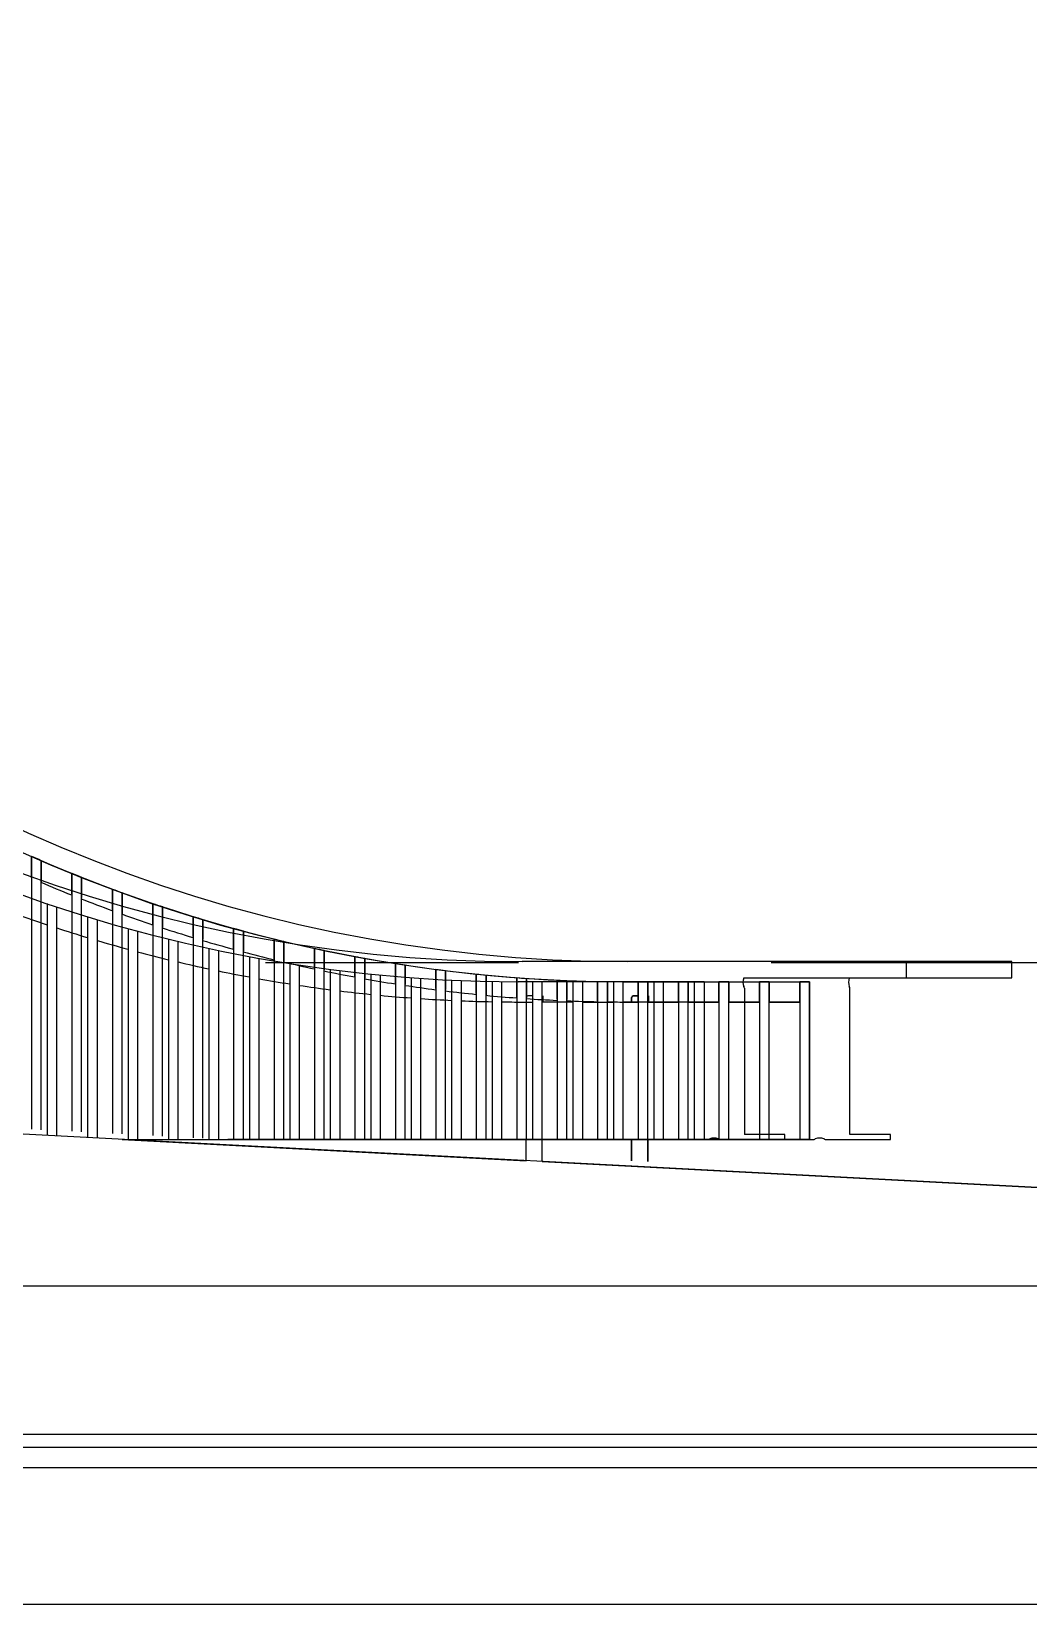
# Model space of a CAD drawing. Header units: millimetres. Extents: x -4391136 to -1798569, y -886572 to -291056.
# Drawn here: x -2354083 to -2352850, y -390534 to -388589 of the extents above; entities that cross this region are included whole.
import ezdxf

# ---------------------------------------------------------------- set-up
doc = ezdxf.new("R2010")
doc.units = ezdxf.units.MM
doc.linetypes.add('TA_GL_005.00000', pattern=[13.75, 5, -1.25, 1.25, -1.25, 5])
for name, color, linetype in [('000 - 0_SYM_DWG_GRIDLINE_MAIN_COLOR_251', 7, 'Continuous'), ('000 - CONCRETE_EX_BUILDING_MAIN_COLOR_1', 7, 'Continuous'), ('000 - CONCRETE_EX_CANOPY_MAIN_COLOR_251', 7, 'Continuous'), ('Xref-LOUVER-E1-E4$0$_LOUVER', 7, 'Continuous')]:
    doc.layers.add(name, color=color, linetype=linetype)
doc.styles.add('TA', font='', dxfattribs={"height": 4.5})
doc.styles.get('TA').set_extended_font_data('Cordia New')

# ---------------------------------------------------------------- blocks, each defined once
blk = doc.blocks.new('*U2084')
at = {"layer": '000 - 0_SYM_DWG_GRIDLINE_MAIN_COLOR_251', "color": 7, "linetype": 'ByBlock', "ltscale": 5}
blk.add_line((20, 0), (-494.694, 0), dxfattribs=at)
at = {"color": 7, "style": 'TA', "flags": 1}
blk.add_attdef('LOCATION', (6, -6), '', height=4.5, rotation=270, dxfattribs=at)
blk = doc.blocks.new('W-1-PP17-ENT2_REV00_20260527-170750_ELEVATION_4_DIMS')
at = {"layer": '000 - 0_SYM_DWG_GRIDLINE_MAIN_COLOR_251', "color": 7, "linetype": 'TA_GL_005.00000', "xscale": 50, "yscale": 50, "zscale": 50, "rotation": 180}
blk.add_blockref('*U2084', (-1000, 106090), dxfattribs=at)
blk = doc.blocks.new('W-1-PP17-ENT2_REV00_20260527-170750_ELEVATION_4_ST')
at = {"layer": 'Xref-LOUVER-E1-E4$0$_LOUVER', "color": 7}
for p, q in [((21167.5, 106163), (21167.5, 105875.9)), ((21179.5, 105875.3), (21179.5, 106159)), ((21217.5, 106146.9), (21217.5, 105873.3)), ((21229.5, 105872.7), (21229.5, 106143.2)), ((21267.5, 106132.2), (21267.5, 105871.1)), ((21279.5, 105871.1), (21279.5, 106129)), ((21317.5, 106119.2), (21317.5, 105871.1)), ((21329.5, 105871.1), (21329.5, 106116.2)), ((21367.5, 106107.6), (21367.5, 105871.1)), ((21379.5, 105871.1), (21379.5, 106105)), ((21417.5, 106097.5), (21417.5, 105871.1)), ((21429.5, 105871.1), (21429.5, 106095.2)), ((21467.5, 106088.8), (21467.5, 105871.1)), ((22229.5, 106091.1), (21754.5, 106091.1)), ((22229.5, 106091.1), (22229.5, 106071.1)), ((21479.5, 105871.1), (21479.5, 106086.9)), ((21517.5, 106081.5), (21517.5, 105871.1)), ((21529.5, 105871.1), (21529.5, 106080)), ((21567.5, 106075.7), (21567.5, 105871.1)), ((21579.5, 105871.1), (21579.5, 106074.5)), ((21617.5, 106071.2), (21617.5, 105871.1)), ((21629.5, 105871.1), (21629.5, 106070.4)), ((22028.5, 106071.1), (22229.5, 106071.1)), ((21667.5, 106068.1), (21667.5, 105871.1)), ((21679.5, 105871.1), (21679.5, 106067.6)), ((21717.5, 106066.4), (21717.5, 105871.1)), ((21729.5, 105871.1), (21729.5, 106066.2)), ((21979.5, 106066.1), (21749.9, 106066.1)), ((21767.5, 106066.1), (21767.5, 105871.1)), ((21779.5, 105845), (21779.5, 106066.1)), ((21817.5, 106066.1), (21817.5, 105871.1)), ((21829.5, 105871.1), (21829.5, 106066.1)), ((21867.5, 106066.1), (21867.5, 105871.1)), ((21879.5, 105871.1), (21879.5, 106066.1)), ((21917.5, 106066.1), (21917.5, 105871.1)), ((21929.5, 105871.1), (21929.5, 106066.1)), ((21967.5, 106066.1), (21967.5, 105871.1)), ((21979.5, 106066.1), (21979.5, 105871.1)), ((22029.5, 106058.1), (22029.5, 105877.1)), ((21754.5, 106041.1), (21767.5, 106041.1)), ((21759.5, 106046.6), (21759.5, 106041.1)), ((21767.5, 106048.6), (21761.5, 106048.6)), ((21817.5, 106041.1), (21779.5, 106041.1)), ((21780.5, 106041.1), (21780.5, 106048.6)), ((21829.5, 106041.1), (21867.5, 106041.1)), ((21917.5, 106041.1), (21879.5, 106041.1)), ((21967.5, 106041.1), (21929.5, 106041.1)), ((21979.5, 106041.1), (21979.5, 105871.1)), ((22079.5, 105877.1), (22029.5, 105877.1)), ((22079.5, 105871.1), (22079.5, 105877.1)), ((21260, 105871.1), (21985, 105871.1)), ((21759.5, 105845), (21759.5, 105871.1)), ((21999, 105871.1), (22079.5, 105871.1))]:
    blk.add_line(p, q, dxfattribs=at)
for centre, radius, start, end in [((21754.5, 107891.1), 1825, 180, 269.8576), ((21754.5, 107891.1), 1800, 180, 270), ((21754.5, 107891.1), 1850, 250.2445, 251.4955), ((21754.5, 107891.1), 1850, 251.8833, 253.1116), ((21754.5, 107891.1), 1850, 253.4995, 254.7278), ((21754.5, 107891.1), 1850, 255.1157, 256.3324), ((21754.5, 107891.1), 1850, 256.7123, 257.9151), ((21754.5, 107891.1), 1850, 258.2949, 259.4978), ((21754.5, 107891.1), 1850, 259.8776, 261.0728), ((22044, 106065.7), 16.3, 160.9008, 199.7588), ((21754.5, 107891.1), 1850, 261.4475, 262.6338), ((21754.5, 107891.1), 1850, 263.0084, 264.1948), ((21754.5, 107891.1), 1850, 264.5694, 265.7524), ((22026.5, 106058.1), 3, 0, 45), ((21754.5, 107891.1), 1850, 266.1244, 267.3027), ((21754.5, 107891.1), 1850, 267.6747, 268.853), ((21754.5, 107891.1), 1850, 269.225, 270), ((21761.5, 106046.6), 2, 90, 180), ((21985, 105873.1), 2, 270, 323.4557), ((21991.9, 105858.4), 14.5, 67.9114, 111.771), ((21999, 105873.1), 2, 217.62, 270)]:
    blk.add_arc(centre, radius, start, end, dxfattribs=at)
blk = doc.blocks.new('DPA_CP_Entrance Canopy Curve_Ent 2_Edge Rev B-1 - Entrance Canopy Curve_Left-31479712-ENTRANCE 2 - ENLARGE ELEVATION 4')
at = {"layer": '000 - CONCRETE_EX_CANOPY_MAIN_COLOR_251', "color": 7}
for p, q in [((517666.4, 106194.5), (517666.4, 106221.5)), ((517666.4, 106221.5), (517666.4, 105883.8)), ((517678.4, 106216.3), (517678.4, 106189.8)), ((517678.4, 105883.2), (517678.4, 106216.3)), ((517716.4, 106175), (517716.4, 106200.3)), ((517716.4, 106200.3), (517716.4, 105881.2)), ((517728.4, 106195.5), (517728.4, 106170.3)), ((517728.4, 105880.5), (517728.4, 106195.5)), ((517766.4, 106155.5), (517766.4, 106180.8)), ((517766.4, 106180.8), (517766.4, 105878.5)), ((517778.4, 106176.4), (517778.4, 106150.8)), ((517778.4, 105877.9), (517778.4, 106176.4)), ((517816.4, 106137.2), (517816.4, 106163)), ((517816.4, 106163), (517816.4, 105875.9)), ((517828.4, 106159), (517828.4, 106133.7)), ((517828.4, 105875.3), (517828.4, 106159)), ((517866.4, 106122.3), (517866.4, 106146.9)), ((517866.4, 106146.9), (517866.4, 105873.3)), ((517878.4, 106143.2), (517878.4, 106118.8)), ((517878.4, 105872.7), (517878.4, 106143.2)), ((517916.4, 106107.5), (517916.4, 106132.2)), ((517916.4, 106132.2), (517916.4, 105871.1)), ((517928.4, 106129), (517928.4, 106103.9)), ((517928.4, 105871.1), (517928.4, 106129)), ((517966.4, 106094.1), (517966.4, 106119.2)), ((517966.4, 106119.2), (517966.4, 105871.1)), ((517978.4, 106116.2), (517978.4, 106091.6)), ((517978.4, 105871.1), (517978.4, 106116.2)), ((518016.4, 106083.6), (518016.4, 106107.6)), ((518016.4, 106107.6), (518016.4, 105871.1)), ((518028.4, 106105), (518028.4, 106081.1)), ((518028.4, 105871.1), (518028.4, 106105)), ((518066.4, 106073.1), (518066.4, 106097.5)), ((518066.4, 106097.5), (518066.4, 105871.1)), ((518078.4, 106095.2), (518078.4, 106070.6)), ((518078.4, 105871.1), (518078.4, 106095.2)), ((518116.4, 106064.1), (518116.4, 106088.8)), ((518116.4, 106088.8), (518116.4, 105871.1)), ((518878.4, 106091.1), (518403.4, 106091.1)), ((518878.4, 106091.1), (518403.4, 106091.1)), ((518878.4, 106071.1), (518878.4, 106091.1)), ((518878.4, 106071.1), (518878.4, 106091.1)), ((518128.4, 106086.9), (518128.4, 106062.6)), ((518128.4, 105871.1), (518128.4, 106086.9)), ((518166.4, 106057.9), (518166.4, 106081.5)), ((518166.4, 106081.5), (518166.4, 105871.1)), ((518178.4, 106080), (518178.4, 106056.4)), ((518178.4, 105871.1), (518178.4, 106080)), ((518216.4, 106051.7), (518216.4, 106075.7)), ((518216.4, 106075.7), (518216.4, 105871.1)), ((518228.4, 106074.5), (518228.4, 106050.2)), ((518228.4, 105871.1), (518228.4, 106074.5)), ((518266.4, 106046.7), (518266.4, 106071.2)), ((518266.4, 106071.2), (518266.4, 105871.1)), ((518278.4, 106070.4), (518278.4, 106046.2)), ((518278.4, 105871.1), (518278.4, 106070.4)), ((518677.5, 106071.1), (518878.4, 106071.1)), ((518677.5, 106071.1), (518878.4, 106071.1)), ((518316.4, 106044.7), (518316.4, 106068.1)), ((518316.4, 106068.1), (518316.4, 105871.1)), ((518328.4, 106067.6), (518328.4, 106044.2)), ((518328.4, 105871.1), (518328.4, 106067.6)), ((518366.4, 106042.6), (518366.4, 106066.4)), ((518366.4, 106066.4), (518366.4, 105871.1)), ((518378.4, 106066.2), (518378.4, 106042.1)), ((518378.4, 105871.1), (518378.4, 106066.2)), ((518398.9, 106066.1), (518628.4, 106066.1)), ((518398.9, 106066.1), (518628.4, 106066.1)), ((518416.4, 106066.1), (518428.4, 106066.1)), ((518416.4, 106041.1), (518416.4, 106066.1)), ((518416.4, 106066.1), (518416.4, 105871.1)), ((518428.4, 106066.1), (518416.4, 106066.1)), ((518428.4, 106066.1), (518428.4, 106041.1)), ((518428.4, 105871.1), (518428.4, 106066.1)), ((518466.4, 106066.1), (518478.4, 106066.1)), ((518466.4, 106041.1), (518466.4, 106066.1)), ((518466.4, 106066.1), (518466.4, 105871.1)), ((518478.4, 106066.1), (518466.4, 106066.1)), ((518478.4, 106066.1), (518478.4, 106041.1)), ((518478.4, 105871.1), (518478.4, 106066.1)), ((518516.4, 106066.1), (518528.4, 106066.1)), ((518516.4, 106041.1), (518516.4, 106066.1)), ((518516.4, 106066.1), (518516.4, 105871.1)), ((518528.4, 106066.1), (518516.4, 106066.1)), ((518528.4, 106066.1), (518528.4, 106041.1)), ((518528.4, 105871.1), (518528.4, 106066.1)), ((518566.4, 106066.1), (518578.4, 106066.1)), ((518566.4, 106041.1), (518566.4, 106066.1)), ((518566.4, 106066.1), (518566.4, 105871.1)), ((518578.4, 106066.1), (518566.4, 106066.1)), ((518578.4, 106066.1), (518578.4, 106041.1)), ((518578.4, 105871.1), (518578.4, 106066.1)), ((518616.4, 106041.1), (518616.4, 106066.1)), ((518616.4, 106066.1), (518628.4, 106066.1)), ((518628.4, 106066.1), (518616.4, 106066.1)), ((518616.4, 106066.1), (518616.4, 105871.1)), ((518628.4, 105896.1), (518628.4, 106066.1)), ((518628.4, 106066.1), (518628.4, 105871.1)), ((518628.4, 106066.1), (518628.4, 105871.1)), ((518628.4, 105871.1), (518628.4, 106066.1)), ((518678.4, 105877.1), (518678.4, 106058.1)), ((518678.4, 105877.1), (518678.4, 106058.1)), ((518403.4, 106041.1), (518416.4, 106041.1)), ((518416.4, 106041.1), (518403.4, 106041.1)), ((518403.4, 106041.1), (518408.4, 106041.1)), ((518408.4, 106041.1), (518403.4, 106041.1)), ((518403.4, 106041.1), (518408.4, 106041.1)), ((518416.4, 106041.1), (518403.4, 106041.1)), ((518408.4, 106041.1), (518408.4, 106046.6)), ((518408.4, 106046.6), (518408.4, 106041.1)), ((518410.4, 106048.6), (518416.4, 106048.6)), ((518416.4, 106048.6), (518410.4, 106048.6)), ((518428.4, 106048.6), (518429.4, 106048.6)), ((518429.4, 106048.6), (518428.4, 106048.6)), ((518428.4, 106041.1), (518466.4, 106041.1)), ((518466.4, 106041.1), (518428.4, 106041.1)), ((518466.4, 106041.1), (518428.4, 106041.1)), ((518429.4, 106048.6), (518429.4, 106041.1)), ((518429.4, 106041.1), (518429.4, 106048.6)), ((518429.4, 106041.1), (518466.4, 106041.1)), ((518466.4, 106041.1), (518429.4, 106041.1)), ((518429.4, 106041.1), (518466.4, 106041.1)), ((518478.4, 106041.1), (518516.4, 106041.1)), ((518516.4, 106041.1), (518478.4, 106041.1)), ((518478.4, 106041.1), (518516.4, 106041.1)), ((518516.4, 106041.1), (518478.4, 106041.1)), ((518478.4, 106041.1), (518516.4, 106041.1)), ((518516.4, 106041.1), (518478.4, 106041.1)), ((518528.4, 106041.1), (518566.4, 106041.1)), ((518566.4, 106041.1), (518528.4, 106041.1)), ((518528.4, 106041.1), (518566.4, 106041.1)), ((518566.4, 106041.1), (518528.4, 106041.1)), ((518528.4, 106041.1), (518566.4, 106041.1)), ((518566.4, 106041.1), (518528.4, 106041.1)), ((518578.4, 106041.1), (518616.4, 106041.1)), ((518616.4, 106041.1), (518578.4, 106041.1)), ((518578.4, 106041.1), (518616.4, 106041.1)), ((518616.4, 106041.1), (518578.4, 106041.1)), ((518578.4, 106041.1), (518616.4, 106041.1)), ((518616.4, 106041.1), (518578.4, 106041.1)), ((518628.4, 106041.1), (518628.4, 105871.1)), ((518628.4, 105871.1), (518628.4, 106041.1)), ((518628.4, 106041.1), (518628.4, 105940)), ((518628.4, 105940), (518628.4, 106041.1)), ((518628.4, 106041.1), (518628.4, 105940)), ((518628.4, 105940), (518628.4, 106041.1)), ((518628.4, 105896.1), (518628.4, 105871.1)), ((518728.4, 105877.1), (518678.4, 105877.1)), ((518728.4, 105877.1), (518678.4, 105877.1)), ((518728.4, 105871.1), (518728.4, 105877.1)), ((518728.4, 105871.1), (518728.4, 105877.1)), ((518628.4, 105871.1), (517909, 105871.1)), ((517909, 105871.1), (518628.4, 105871.1)), ((517928.4, 105871.1), (517916.4, 105871.1)), ((517916.4, 105871.1), (517928.4, 105871.1)), ((517978.4, 105871.1), (517966.4, 105871.1)), ((517966.4, 105871.1), (517978.4, 105871.1)), ((518028.4, 105871.1), (518016.4, 105871.1)), ((518016.4, 105871.1), (518028.4, 105871.1)), ((518078.4, 105871.1), (518066.4, 105871.1)), ((518066.4, 105871.1), (518078.4, 105871.1)), ((518128.4, 105871.1), (518116.4, 105871.1)), ((518116.4, 105871.1), (518128.4, 105871.1)), ((518178.4, 105871.1), (518166.4, 105871.1)), ((518166.4, 105871.1), (518178.4, 105871.1)), ((518228.4, 105871.1), (518216.4, 105871.1)), ((518216.4, 105871.1), (518228.4, 105871.1)), ((518278.4, 105871.1), (518266.4, 105871.1)), ((518266.4, 105871.1), (518278.4, 105871.1)), ((518328.4, 105871.1), (518316.4, 105871.1)), ((518316.4, 105871.1), (518328.4, 105871.1)), ((518378.4, 105871.1), (518366.4, 105871.1)), ((518366.4, 105871.1), (518378.4, 105871.1)), ((518408.4, 105844.9), (518408.4, 105871.1)), ((518408.4, 105871.1), (518408.4, 105844.9)), ((518428.4, 105871.1), (518416.4, 105871.1)), ((518416.4, 105871.1), (518428.4, 105871.1)), ((518428.4, 105871.1), (518633.9, 105871.1)), ((518428.4, 105871.1), (518428.4, 105843.8)), ((518428.4, 105843.8), (518428.4, 105871.1)), ((518628.4, 105871.1), (518428.4, 105871.1)), ((518478.4, 105871.1), (518466.4, 105871.1)), ((518466.4, 105871.1), (518478.4, 105871.1)), ((518528.4, 105871.1), (518516.4, 105871.1)), ((518516.4, 105871.1), (518528.4, 105871.1)), ((518578.4, 105871.1), (518566.4, 105871.1)), ((518566.4, 105871.1), (518578.4, 105871.1)), ((518628.4, 105871.1), (518616.4, 105871.1)), ((518616.4, 105871.1), (518628.4, 105871.1)), ((518628.4, 105871.1), (518633.9, 105871.1)), ((518647.9, 105871.1), (518728.4, 105871.1)), ((518647.9, 105871.1), (518728.4, 105871.1))]:
    blk.add_line(p, q, dxfattribs=at)
for centre, radius, start, end in [((518403.4, 107891.1), 1825, 180, 269.8576), ((518403.4, 107891.1), 1800, 180, 270), ((518403.4, 107891.1), 1800, 180, 270), ((518403.4, 107891.1), 1825, 246.182, 246.5932), ((518403.4, 107891.1), 1825, 246.182, 246.5932), ((518403.4, 107891.1), 1825, 246.2109, 269.8576), ((518403.4, 107891.1), 1850, 246.9191, 248.1828), ((518403.4, 107891.1), 1850, 246.9191, 248.1828), ((518403.4, 107891.1), 1850, 246.9191, 248.1828), ((518403.4, 107891.1), 1850, 246.9191, 248.1828), ((518403.4, 107891.1), 1850, 246.9191, 248.1828), ((518403.4, 107891.1), 1850, 246.9191, 248.1828), ((518403.4, 107891.1), 1825, 247.887, 248.293), ((518403.4, 107891.1), 1825, 247.887, 248.293), ((518403.4, 107891.1), 1850, 248.5818, 249.8455), ((518403.4, 107891.1), 1850, 248.5818, 249.8455), ((518403.4, 107891.1), 1850, 248.5818, 249.8455), ((518403.4, 107891.1), 1850, 248.5818, 249.8455), ((518403.4, 107891.1), 1850, 248.5818, 249.8455), ((518403.4, 107891.1), 1850, 248.5818, 249.8455), ((518403.4, 107891.1), 1825, 249.5715, 249.973), ((518403.4, 107891.1), 1825, 249.5715, 249.973), ((518403.4, 107891.1), 1850, 250.2445, 251.4955), ((518403.4, 107891.1), 1850, 250.2445, 251.4955), ((518403.4, 107891.1), 1850, 250.2445, 251.4955), ((518403.4, 107891.1), 1850, 250.2445, 251.4955), ((518403.4, 107891.1), 1850, 250.2445, 251.4955), ((518403.4, 107891.1), 1850, 250.2445, 251.4955), ((518403.4, 107891.1), 1825, 251.2378, 251.6352), ((518403.4, 107891.1), 1825, 251.2378, 251.6352), ((518403.4, 107891.1), 1825, 252.8878, 253.2816), ((518403.4, 107891.1), 1825, 252.8878, 253.2816), ((518403.4, 107891.1), 1850, 251.8833, 253.1116), ((518403.4, 107891.1), 1850, 251.8833, 253.1116), ((518403.4, 107891.1), 1850, 251.8833, 253.1116), ((518403.4, 107891.1), 1850, 251.8833, 253.1116), ((518403.4, 107891.1), 1850, 251.8833, 253.1116), ((518403.4, 107891.1), 1850, 251.8833, 253.1116), ((518403.4, 107891.1), 1825, 254.5233, 254.9139), ((518403.4, 107891.1), 1825, 254.5233, 254.9139), ((518403.4, 107891.1), 1850, 253.4995, 254.7278), ((518403.4, 107891.1), 1850, 253.4995, 254.7278), ((518403.4, 107891.1), 1850, 253.4995, 254.7278), ((518403.4, 107891.1), 1850, 253.4995, 254.7278), ((518403.4, 107891.1), 1850, 253.4995, 254.7278), ((518403.4, 107891.1), 1850, 253.4995, 254.7278), ((518403.4, 107891.1), 1825, 256.146, 256.5337), ((518403.4, 107891.1), 1825, 256.146, 256.5337), ((518403.4, 107891.1), 1850, 255.1157, 256.3324), ((518403.4, 107891.1), 1850, 255.1157, 256.3324), ((518403.4, 107891.1), 1850, 255.1157, 256.3324), ((518403.4, 107891.1), 1850, 255.1157, 256.3324), ((518403.4, 107891.1), 1850, 255.1157, 256.3324), ((518403.4, 107891.1), 1850, 255.1157, 256.3324), ((518403.4, 107891.1), 1850, 256.7123, 257.9151), ((518403.4, 107891.1), 1850, 256.7123, 257.9151), ((518403.4, 107891.1), 1850, 256.7123, 257.9151), ((518403.4, 107891.1), 1850, 256.7123, 257.9151), ((518403.4, 107891.1), 1850, 256.7123, 257.9151), ((518403.4, 107891.1), 1850, 256.7123, 257.9151), ((518403.4, 107891.1), 1825, 257.7574, 258.1426), ((518403.4, 107891.1), 1825, 257.7574, 258.1426), ((518403.4, 107891.1), 1825, 259.359, 259.7421), ((518403.4, 107891.1), 1825, 259.359, 259.7421), ((518403.4, 107891.1), 1825, 260.9523, 261.3336), ((518403.4, 107891.1), 1825, 260.9523, 261.3336), ((518403.4, 107891.1), 1850, 258.2949, 259.4978), ((518403.4, 107891.1), 1850, 258.2949, 259.4978), ((518403.4, 107891.1), 1850, 258.2949, 259.4978), ((518403.4, 107891.1), 1850, 258.2949, 259.4978), ((518403.4, 107891.1), 1850, 258.2949, 259.4978), ((518403.4, 107891.1), 1850, 258.2949, 259.4978), ((518403.4, 107891.1), 1850, 259.8776, 261.0728), ((518403.4, 107891.1), 1850, 259.8776, 261.0728), ((518403.4, 107891.1), 1850, 259.8776, 261.0728), ((518403.4, 107891.1), 1850, 259.8776, 261.0728), ((518403.4, 107891.1), 1850, 259.8776, 261.0728), ((518403.4, 107891.1), 1850, 259.8776, 261.0728), ((518403.4, 107891.1), 1825, 262.5385, 262.9183), ((518403.4, 107891.1), 1825, 262.5385, 262.9183), ((518403.4, 107891.1), 1825, 264.119, 264.4976), ((518403.4, 107891.1), 1825, 264.119, 264.4976), ((518403.4, 107891.1), 1825, 265.695, 266.0727), ((518403.4, 107891.1), 1825, 265.695, 266.0727), ((518692.9, 106065.7), 16.3, 160.9008, 199.7588), ((518692.9, 106065.7), 16.3, 160.9008, 199.7588), ((518403.4, 107891.1), 1850, 261.4475, 262.6338), ((518403.4, 107891.1), 1850, 261.4475, 262.6338), ((518403.4, 107891.1), 1850, 261.4475, 262.6338), ((518403.4, 107891.1), 1850, 261.4475, 262.6338), ((518403.4, 107891.1), 1850, 261.4475, 262.6338), ((518403.4, 107891.1), 1850, 261.4475, 262.6338), ((518403.4, 107891.1), 1850, 263.0084, 264.1948), ((518403.4, 107891.1), 1850, 263.0084, 264.1948), ((518403.4, 107891.1), 1850, 263.0084, 264.1948), ((518403.4, 107891.1), 1850, 263.0084, 264.1948), ((518403.4, 107891.1), 1850, 263.0084, 264.1948), ((518403.4, 107891.1), 1850, 263.0084, 264.1948), ((518403.4, 107891.1), 1850, 264.5694, 265.7524), ((518403.4, 107891.1), 1850, 264.5694, 265.7524), ((518403.4, 107891.1), 1850, 264.5694, 265.7524), ((518403.4, 107891.1), 1850, 264.5694, 265.7524), ((518403.4, 107891.1), 1850, 264.5694, 265.7524), ((518403.4, 107891.1), 1850, 264.5694, 265.7524), ((518403.4, 107891.1), 1825, 267.2678, 267.6449), ((518403.4, 107891.1), 1825, 267.2678, 267.6449), ((518403.4, 107891.1), 1825, 268.8385, 269.2153), ((518403.4, 107891.1), 1825, 268.8385, 269.2153), ((518675.4, 106058.1), 3, 0, 45), ((518675.4, 106058.1), 3, 0, 33.75), ((518403.4, 107891.1), 1850, 266.1244, 267.3027), ((518403.4, 107891.1), 1850, 266.1244, 267.3027), ((518403.4, 107891.1), 1850, 266.1244, 267.3027), ((518403.4, 107891.1), 1850, 266.1244, 267.3027), ((518403.4, 107891.1), 1850, 266.1244, 267.3027), ((518403.4, 107891.1), 1850, 266.1244, 267.3027), ((518403.4, 107891.1), 1850, 267.6747, 268.853), ((518403.4, 107891.1), 1850, 267.6747, 268.853), ((518403.4, 107891.1), 1850, 267.6747, 268.853), ((518403.4, 107891.1), 1850, 267.6747, 268.853), ((518403.4, 107891.1), 1850, 267.6747, 268.853), ((518403.4, 107891.1), 1850, 267.6747, 268.853), ((518403.4, 107891.1), 1850, 269.225, 270), ((518403.4, 107891.1), 1850, 269.225, 270), ((518403.4, 107891.1), 1850, 269.225, 270), ((518403.4, 107891.1), 1850, 269.225, 270), ((518403.4, 107891.1), 1850, 269.225, 270), ((518403.4, 107891.1), 1850, 269.225, 270), ((518410.4, 106046.6), 2, 90, 180), ((518410.4, 106046.6), 2, 90, 180), ((518633.9, 105873.1), 2, 270, 323.4557), ((518640.9, 105858.4), 14.5, 67.9114, 111.771), ((518640.9, 105858.4), 14.5, 68.5693, 111.771), ((518647.9, 105873.1), 2, 217.62, 270)]:
    blk.add_arc(centre, radius, start, end, dxfattribs=at)
blk = doc.blocks.new('W-1-PP17-ENT2_REV00_20260527-170750_ELEVATION_4_EX')
at = {"layer": '000 - CONCRETE_EX_BUILDING_MAIN_COLOR_1', "color": 7}
for p, q in [((22734.7, 105793.8), (19735, 105951)), ((22734.7, 105793.8), (19735, 105951)), ((21260, 105871.1), (21759.5, 105844.9)), ((21260, 105871.1), (21759.5, 105844.9)), ((21779.5, 105843.8), (22734.7, 105793.8)), ((21779.5, 105843.8), (22734.7, 105793.8)), ((10434.5, 105690), (23159.2, 105690)), ((11934.5, 105690), (23134.5, 105690)), ((23159.2, 105506.4), (10434.5, 105506.4)), ((23584.5, 105490), (10434.5, 105490)), ((23334.5, 105465), (10434.5, 105465)), ((23584.5, 105465), (10434.5, 105465)), ((23384.5, 105296), (10434.5, 105296)), ((23334.5, 105296), (10434.5, 105296))]:
    blk.add_line(p, q, dxfattribs=at)
at = {"layer": '000 - CONCRETE_EX_CANOPY_MAIN_COLOR_251', "color": 7}
blk.add_blockref('DPA_CP_Entrance Canopy Curve_Ent 2_Edge Rev B-1 - Entrance Canopy Curve_Left-31479712-ENTRANCE 2 - ENLARGE ELEVATION 4', (-496518.4, 0), dxfattribs=at)

msp = doc.modelspace()

# ---------------------------------------------------------------- block references
at = {"color": 7}
msp.add_blockref('W-1-PP17-ENT2_REV00_20260527-170750_ELEVATION_4_ST', (-2375230.6, -495830.4), dxfattribs=at)

# ---------------------------------------------------------------- next in the draw order: block references
msp.add_blockref('W-1-PP17-ENT2_REV00_20260527-170750_ELEVATION_4_EX', (-2375230.6, -495830.4), dxfattribs=at)

# ---------------------------------------------------------------- next in the draw order: block references
msp.add_blockref('W-1-PP17-ENT2_REV00_20260527-170750_ELEVATION_4_DIMS', (-2375230.6, -495830.4), dxfattribs=at)

doc.saveas('drawing.dxf')
